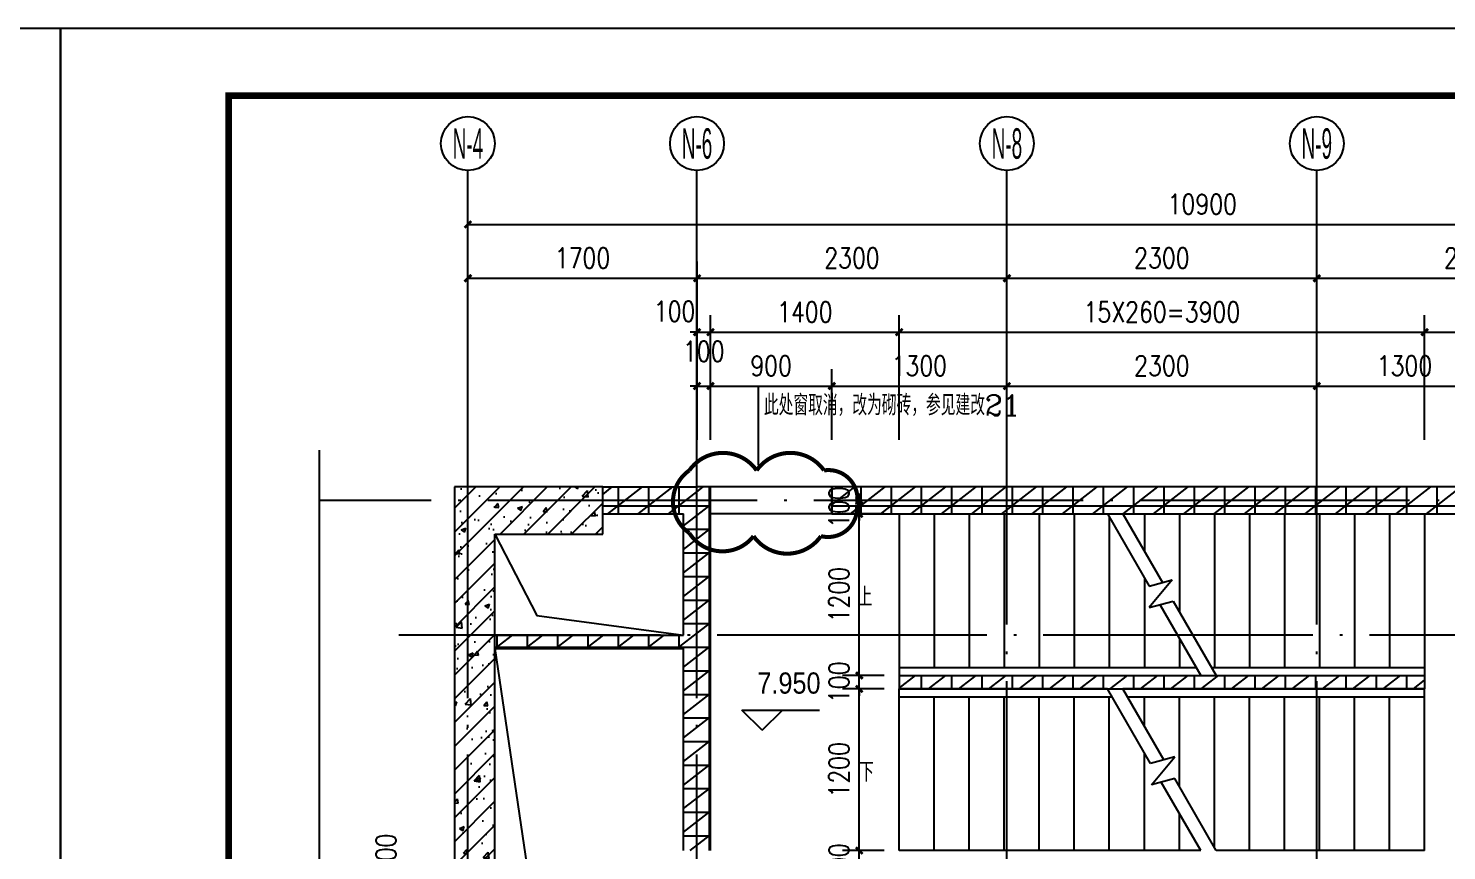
# Model space of a CAD drawing. Extents: x 718358 to 1668613, y -348838 to -159582.
# Drawn here: x 802221 to 812746, y -177385 to -171281 of the extents above; entities that cross this region are included whole.
import ezdxf
from ezdxf.enums import TextEntityAlignment as Align

# ---------------------------------------------------------------- set-up
doc = ezdxf.new("R2010")
doc.units = 0
doc.header["$LTSCALE"] = 1000
doc.linetypes.add('DOTE', pattern=[2.42, 2, -0.2, 0.02, -0.2])
for name, color, linetype in [('变更', 6, 'Continuous'), ('建-图框', 4, 'Continuous'), ('建-墙体', 2, 'Continuous'), ('建-尺寸', 73, 'Continuous'), ('建-影线', 8, 'Continuous'), ('建-柱子', 6, 'Continuous'), ('建-标高', 3, 'Continuous'), ('建-楼梯', 4, 'Continuous'), ('建-符号', 3, 'Continuous'), ('建-符号说明', 7, 'Continuous'), ('建-轴标', 3, 'Continuous'), ('建-轴网', 14, 'DOTE'), ('建-门窗', 4, 'Continuous')]:
    doc.layers.add(name, color=color, linetype=linetype)
doc.styles.add('_TCH_AXIS', font='gt宽度调整.shx', dxfattribs={"bigfont": 'gt国标汉字.shx'})
doc.styles.add('_TCH_DIM', font='gt单线西文.shx', dxfattribs={"width": 0.8, "bigfont": 'gt单线中文.shx'})
doc.styles.add('_TCH_LABEL', font='COMPLEX', dxfattribs={"bigfont": 'GBCBIG'})
doc.styles.add('DIM_FONT', font='SIMPLEX.shx', dxfattribs={"width": 0.8, "bigfont": 'GBCBIG.shx'})
doc.dimstyles.new('DIMN50', dxfattribs={"dimscale": 0.5, "dimtxt": 300, "dimasz": 100, "dimexe": 250, "dimexo": 300, "dimgap": 150, "dimtad": 1, "dimdec": 0, "dimzin": 0, "dimdsep": 46, "dimtxsty": 'DIM_FONT', "dimblk": 'ARCHTICK', "dimcen": 0.09, "dimdle": 1, "dimclrt": 7, "dimazin": 2, "dimtfac": 1, "dimtdec": 0, "dimtix": 1, "dimtmove": 2, "dimatfit": 3, "dimldrblk": 'ARCHTICK', "dimfxl": 1, "dimtolj": 1, "dimtzin": 0, "dimarcsym": 0})
pattern_1 = [(0, (0, 0), (0, 175), []), (37.875, (200, 0), (-84.807639, 109.038328), []), (90, (200, 0), (-225, 1e-14), [])]

# ---------------------------------------------------------------- blocks, each defined once
blk = doc.blocks.new('_ArchTick')
at = {"color": 0, "linetype": 'ByBlock', "const_width": 0.4}
blk.add_lwpolyline([(-0.5, -0.5), (0.5, 0.5)], dxfattribs=at)
blk = doc.blocks.new('*D2297')
at = {"layer": 'Defpoints', "color": 0, "transparency": 16777216}
for p in [(808387, -174785), (808723, -174785), (808723, -174885)]:
    blk.add_point(p, dxfattribs=at)
at = {"layer": '建-尺寸', "color": 0, "lineweight": -2, "transparency": 16777216}
for p, q in [((808573, -174785), (808262, -174785)), ((808387, -174785), (808387, -174735)), ((808387, -174885), (808387, -174785)), ((808573, -174885), (808262, -174885)), ((808387, -174885), (808387, -174935))]:
    blk.add_line(p, q, dxfattribs=at)
at = {"layer": '建-尺寸', "color": 0, "lineweight": -2, "transparency": 16777216, "xscale": 50, "yscale": 50, "zscale": 50}
for p, rotation in [((808387, -174785), 270), ((808387, -174885), 90)]:
    blk.add_blockref('_ArchTick', p, dxfattribs=dict(at, rotation=rotation))
at = {"layer": '建-尺寸', "color": 7, "transparency": 16777216, "insert": (808237, -174835), "char_height": 150, "attachment_point": 5, "rotation": 90, "style": 'DIM_FONT'}
blk.add_mtext('\\A1;100', dxfattribs=at)
blk = doc.blocks.new('*D2298')
at = {"layer": 'Defpoints', "color": 0, "transparency": 16777216}
for p in [(808387, -174885), (808723, -174885), (808723, -176085)]:
    blk.add_point(p, dxfattribs=at)
at = {"layer": '建-尺寸', "color": 0, "lineweight": -2, "transparency": 16777216}
for p, q in [((808573, -174885), (808262, -174885)), ((808387, -176086), (808387, -174885)), ((808573, -176085), (808262, -176085))]:
    blk.add_line(p, q, dxfattribs=at)
at = {"layer": '建-尺寸', "color": 0, "lineweight": -2, "transparency": 16777216, "xscale": 50, "yscale": 50, "zscale": 50}
for p, rotation in [((808387, -174885), 90), ((808387, -176085), 270)]:
    blk.add_blockref('_ArchTick', p, dxfattribs=dict(at, rotation=rotation))
at = {"layer": '建-尺寸', "color": 7, "transparency": 16777216, "insert": (808237, -175485), "char_height": 150, "attachment_point": 5, "rotation": 90, "style": 'DIM_FONT'}
blk.add_mtext('\\A1;1200', dxfattribs=at)
blk = doc.blocks.new('*D2299')
at = {"layer": 'Defpoints', "color": 0, "transparency": 16777216}
for p in [(808387, -176085), (808723, -176085), (808723, -176185)]:
    blk.add_point(p, dxfattribs=at)
at = {"layer": '建-尺寸', "color": 0, "lineweight": -2, "transparency": 16777216}
for p, q in [((808573, -176085), (808262, -176085)), ((808387, -176085), (808387, -176035)), ((808387, -176185), (808387, -176085)), ((808573, -176185), (808262, -176185)), ((808387, -176185), (808387, -176235))]:
    blk.add_line(p, q, dxfattribs=at)
at = {"layer": '建-尺寸', "color": 0, "lineweight": -2, "transparency": 16777216, "xscale": 50, "yscale": 50, "zscale": 50}
for p, rotation in [((808387, -176085), 270), ((808387, -176185), 90)]:
    blk.add_blockref('_ArchTick', p, dxfattribs=dict(at, rotation=rotation))
at = {"layer": '建-尺寸', "color": 7, "transparency": 16777216, "insert": (808237, -176135), "char_height": 150, "attachment_point": 5, "rotation": 90, "style": 'DIM_FONT'}
blk.add_mtext('\\A1;100', dxfattribs=at)
blk = doc.blocks.new('*D2300')
at = {"layer": 'Defpoints', "color": 0, "transparency": 16777216}
for p in [(808387, -176185), (808723, -176185), (808723, -177385)]:
    blk.add_point(p, dxfattribs=at)
at = {"layer": '建-尺寸', "color": 0, "lineweight": -2, "transparency": 16777216}
for p, q in [((808573, -176185), (808262, -176185)), ((808387, -177386), (808387, -176185)), ((808573, -177385), (808262, -177385))]:
    blk.add_line(p, q, dxfattribs=at)
at = {"layer": '建-尺寸', "color": 0, "lineweight": -2, "transparency": 16777216, "xscale": 50, "yscale": 50, "zscale": 50}
for p, rotation in [((808387, -176185), 90), ((808387, -177385), 270)]:
    blk.add_blockref('_ArchTick', p, dxfattribs=dict(at, rotation=rotation))
at = {"layer": '建-尺寸', "color": 7, "transparency": 16777216, "insert": (808237, -176785), "char_height": 150, "attachment_point": 5, "rotation": 90, "style": 'DIM_FONT'}
blk.add_mtext('\\A1;1200', dxfattribs=at)
blk = doc.blocks.new('*D2301')
at = {"layer": 'Defpoints', "color": 0, "transparency": 16777216}
for p in [(808387, -177385), (808723, -177385), (808723, -177585)]:
    blk.add_point(p, dxfattribs=at)
at = {"layer": '建-尺寸', "color": 0, "lineweight": -2, "transparency": 16777216}
for p, q in [((808387, -177385), (808387, -177335)), ((808573, -177385), (808262, -177385)), ((808387, -177585), (808387, -177385)), ((808573, -177585), (808262, -177585)), ((808387, -177585), (808387, -177635))]:
    blk.add_line(p, q, dxfattribs=at)
at = {"layer": '建-尺寸', "color": 0, "lineweight": -2, "transparency": 16777216, "xscale": 50, "yscale": 50, "zscale": 50}
for p, rotation in [((808387, -177385), 270), ((808387, -177585), 90)]:
    blk.add_blockref('_ArchTick', p, dxfattribs=dict(at, rotation=rotation))
at = {"layer": '建-尺寸', "color": 7, "transparency": 16777216, "insert": (808237, -177485), "char_height": 150, "attachment_point": 5, "rotation": 90, "style": 'DIM_FONT'}
blk.add_mtext('\\A1;200', dxfattribs=at)
blk = doc.blocks.new('*D2304')
at = {"layer": 'Defpoints', "color": 0, "transparency": 16777216}
for p in [(805030, -177585), (805683, -177585), (805683, -177685)]:
    blk.add_point(p, dxfattribs=at)
at = {"layer": '建-尺寸', "color": 0, "lineweight": -2, "transparency": 16777216}
for p, q in [((805030, -177585), (805030, -177535)), ((805533, -177585), (804905, -177585)), ((805030, -177685), (805030, -177585)), ((805533, -177685), (804905, -177685)), ((805030, -177685), (805030, -177735))]:
    blk.add_line(p, q, dxfattribs=at)
at = {"layer": '建-尺寸', "color": 0, "lineweight": -2, "transparency": 16777216, "xscale": 50, "yscale": 50, "zscale": 50}
for p, rotation in [((805030, -177585), 270), ((805030, -177685), 90)]:
    blk.add_blockref('_ArchTick', p, dxfattribs=dict(at, rotation=rotation))
at = {"layer": '建-尺寸', "color": 7, "transparency": 16777216, "insert": (804875, -177413), "char_height": 150, "attachment_point": 5, "rotation": 90, "style": 'DIM_FONT'}
blk.add_mtext('\\A1;100', dxfattribs=at)
blk = doc.blocks.new('*D2335')
at = {"layer": 'Defpoints', "color": 0, "transparency": 16777216}
for p in [(816383, -172736), (805483, -174486), (816383, -174486)]:
    blk.add_point(p, dxfattribs=at)
at = {"layer": '建-尺寸', "color": 0, "lineweight": -2, "transparency": 16777216}
for p, q in [((805483, -174336), (805483, -172611)), ((816383, -174336), (816383, -172611)), ((805482, -172736), (816383, -172736))]:
    blk.add_line(p, q, dxfattribs=at)
at = {"layer": '建-尺寸', "color": 0, "lineweight": -2, "transparency": 16777216, "xscale": 50, "yscale": 50, "zscale": 50, "rotation": 180}
blk.add_blockref('_ArchTick', (805483, -172736), dxfattribs=at)
at = {"layer": '建-尺寸', "color": 0, "lineweight": -2, "transparency": 16777216, "xscale": 50, "yscale": 50, "zscale": 50}
blk.add_blockref('_ArchTick', (816383, -172736), dxfattribs=at)
at = {"layer": '建-尺寸', "color": 7, "transparency": 16777216, "insert": (810933, -172586), "char_height": 150, "attachment_point": 5, "style": 'DIM_FONT'}
blk.add_mtext('\\A1;10900', dxfattribs=at)
blk = doc.blocks.new('*D2337')
at = {"layer": 'Defpoints', "color": 0, "transparency": 16777216}
for p in [(814083, -173136), (811783, -174486), (814083, -174486)]:
    blk.add_point(p, dxfattribs=at)
at = {"layer": '建-尺寸', "color": 0, "lineweight": -2, "transparency": 16777216}
for p, q in [((811783, -174336), (811783, -173011)), ((814083, -174336), (814083, -173011)), ((811783, -173136), (814083, -173136))]:
    blk.add_line(p, q, dxfattribs=at)
at = {"layer": '建-尺寸', "color": 0, "lineweight": -2, "transparency": 16777216, "xscale": 50, "yscale": 50, "zscale": 50, "rotation": 180}
blk.add_blockref('_ArchTick', (811783, -173136), dxfattribs=at)
at = {"layer": '建-尺寸', "color": 0, "lineweight": -2, "transparency": 16777216, "xscale": 50, "yscale": 50, "zscale": 50}
blk.add_blockref('_ArchTick', (814083, -173136), dxfattribs=at)
at = {"layer": '建-尺寸', "color": 7, "transparency": 16777216, "insert": (812933, -172986), "char_height": 150, "attachment_point": 5, "style": 'DIM_FONT'}
blk.add_mtext('\\A1;2300', dxfattribs=at)
blk = doc.blocks.new('*D2338')
at = {"layer": 'Defpoints', "color": 0, "transparency": 16777216}
for p in [(811783, -173136), (809483, -174486), (811783, -174486)]:
    blk.add_point(p, dxfattribs=at)
at = {"layer": '建-尺寸', "color": 0, "lineweight": -2, "transparency": 16777216}
for p, q in [((809483, -174336), (809483, -173011)), ((811783, -174336), (811783, -173011)), ((809482, -173136), (811784, -173136))]:
    blk.add_line(p, q, dxfattribs=at)
at = {"layer": '建-尺寸', "color": 0, "lineweight": -2, "transparency": 16777216, "xscale": 50, "yscale": 50, "zscale": 50, "rotation": 180}
blk.add_blockref('_ArchTick', (809483, -173136), dxfattribs=at)
at = {"layer": '建-尺寸', "color": 0, "lineweight": -2, "transparency": 16777216, "xscale": 50, "yscale": 50, "zscale": 50}
blk.add_blockref('_ArchTick', (811783, -173136), dxfattribs=at)
at = {"layer": '建-尺寸', "color": 7, "transparency": 16777216, "insert": (810633, -172986), "char_height": 150, "attachment_point": 5, "style": 'DIM_FONT'}
blk.add_mtext('\\A1;2300', dxfattribs=at)
blk = doc.blocks.new('*D2339')
at = {"layer": 'Defpoints', "color": 0, "transparency": 16777216}
for p in [(809483, -173136), (807183, -174486), (809483, -174486)]:
    blk.add_point(p, dxfattribs=at)
at = {"layer": '建-尺寸', "color": 0, "lineweight": -2, "transparency": 16777216}
for p, q in [((807183, -174336), (807183, -173011)), ((809483, -174336), (809483, -173011)), ((807182, -173136), (809483, -173136))]:
    blk.add_line(p, q, dxfattribs=at)
at = {"layer": '建-尺寸', "color": 0, "lineweight": -2, "transparency": 16777216, "xscale": 50, "yscale": 50, "zscale": 50, "rotation": 180}
blk.add_blockref('_ArchTick', (807183, -173136), dxfattribs=at)
at = {"layer": '建-尺寸', "color": 0, "lineweight": -2, "transparency": 16777216, "xscale": 50, "yscale": 50, "zscale": 50}
blk.add_blockref('_ArchTick', (809483, -173136), dxfattribs=at)
at = {"layer": '建-尺寸', "color": 7, "transparency": 16777216, "insert": (808333, -172986), "char_height": 150, "attachment_point": 5, "style": 'DIM_FONT'}
blk.add_mtext('\\A1;2300', dxfattribs=at)
blk = doc.blocks.new('*D2340')
at = {"layer": 'Defpoints', "color": 0, "transparency": 16777216}
for p in [(807183, -173136), (805483, -174486), (807183, -174486)]:
    blk.add_point(p, dxfattribs=at)
at = {"layer": '建-尺寸', "color": 0, "lineweight": -2, "transparency": 16777216}
for p, q in [((805483, -174336), (805483, -173011)), ((807183, -174336), (807183, -173011)), ((805482, -173136), (807183, -173136))]:
    blk.add_line(p, q, dxfattribs=at)
at = {"layer": '建-尺寸', "color": 0, "lineweight": -2, "transparency": 16777216, "xscale": 50, "yscale": 50, "zscale": 50, "rotation": 180}
blk.add_blockref('_ArchTick', (805483, -173136), dxfattribs=at)
at = {"layer": '建-尺寸', "color": 0, "lineweight": -2, "transparency": 16777216, "xscale": 50, "yscale": 50, "zscale": 50}
blk.add_blockref('_ArchTick', (807183, -173136), dxfattribs=at)
at = {"layer": '建-尺寸', "color": 7, "transparency": 16777216, "insert": (806333, -172986), "char_height": 150, "attachment_point": 5, "style": 'DIM_FONT'}
blk.add_mtext('\\A1;1700', dxfattribs=at)
blk = doc.blocks.new('*D2344')
at = {"layer": 'Defpoints', "color": 0, "transparency": 16777216}
for p in [(813983, -173536), (812583, -174486), (813983, -174486)]:
    blk.add_point(p, dxfattribs=at)
at = {"layer": '建-尺寸', "color": 0, "lineweight": -2, "transparency": 16777216}
for p, q in [((812583, -174336), (812583, -173411)), ((813983, -174336), (813983, -173411)), ((812582, -173536), (813983, -173536))]:
    blk.add_line(p, q, dxfattribs=at)
at = {"layer": '建-尺寸', "color": 0, "lineweight": -2, "transparency": 16777216, "xscale": 50, "yscale": 50, "zscale": 50, "rotation": 180}
blk.add_blockref('_ArchTick', (812583, -173536), dxfattribs=at)
at = {"layer": '建-尺寸', "color": 0, "lineweight": -2, "transparency": 16777216, "xscale": 50, "yscale": 50, "zscale": 50}
blk.add_blockref('_ArchTick', (813983, -173536), dxfattribs=at)
at = {"layer": '建-尺寸', "color": 7, "transparency": 16777216, "insert": (813283, -173386), "char_height": 150, "attachment_point": 5, "style": 'DIM_FONT'}
blk.add_mtext('\\A1;1400', dxfattribs=at)
blk = doc.blocks.new('*D2345')
at = {"layer": 'Defpoints', "color": 0, "transparency": 16777216}
for p in [(812583, -173536), (808683, -174486), (812583, -174486)]:
    blk.add_point(p, dxfattribs=at)
at = {"layer": '建-尺寸', "color": 0, "lineweight": -2, "transparency": 16777216}
for p, q in [((808683, -174336), (808683, -173411)), ((812583, -174336), (812583, -173411)), ((808682, -173536), (812583, -173536))]:
    blk.add_line(p, q, dxfattribs=at)
at = {"layer": '建-尺寸', "color": 0, "lineweight": -2, "transparency": 16777216, "xscale": 50, "yscale": 50, "zscale": 50, "rotation": 180}
blk.add_blockref('_ArchTick', (808683, -173536), dxfattribs=at)
at = {"layer": '建-尺寸', "color": 0, "lineweight": -2, "transparency": 16777216, "xscale": 50, "yscale": 50, "zscale": 50}
blk.add_blockref('_ArchTick', (812583, -173536), dxfattribs=at)
at = {"layer": '建-尺寸', "color": 7, "transparency": 16777216, "insert": (810633, -173386), "char_height": 150, "attachment_point": 5, "style": 'DIM_FONT'}
blk.add_mtext('\\A1;15X260=3900', dxfattribs=at)
blk = doc.blocks.new('*D2346')
at = {"layer": 'Defpoints', "color": 0, "transparency": 16777216}
for p in [(808683, -173536), (807283, -174486), (808683, -174486)]:
    blk.add_point(p, dxfattribs=at)
at = {"layer": '建-尺寸', "color": 0, "lineweight": -2, "transparency": 16777216}
for p, q in [((807283, -174336), (807283, -173411)), ((808683, -174336), (808683, -173411)), ((807282, -173536), (808683, -173536))]:
    blk.add_line(p, q, dxfattribs=at)
at = {"layer": '建-尺寸', "color": 0, "lineweight": -2, "transparency": 16777216, "xscale": 50, "yscale": 50, "zscale": 50, "rotation": 180}
blk.add_blockref('_ArchTick', (807283, -173536), dxfattribs=at)
at = {"layer": '建-尺寸', "color": 0, "lineweight": -2, "transparency": 16777216, "xscale": 50, "yscale": 50, "zscale": 50}
blk.add_blockref('_ArchTick', (808683, -173536), dxfattribs=at)
at = {"layer": '建-尺寸', "color": 7, "transparency": 16777216, "insert": (807983, -173386), "char_height": 150, "attachment_point": 5, "style": 'DIM_FONT'}
blk.add_mtext('\\A1;1400', dxfattribs=at)
blk = doc.blocks.new('*D2347')
at = {"layer": 'Defpoints', "color": 0, "transparency": 16777216}
for p in [(807283, -173536), (807183, -174486), (807283, -174486)]:
    blk.add_point(p, dxfattribs=at)
at = {"layer": '建-尺寸', "color": 0, "lineweight": -2, "transparency": 16777216}
for p, q in [((807183, -174336), (807183, -173411)), ((807283, -174336), (807283, -173411)), ((807183, -173536), (807133, -173536)), ((807183, -173536), (807283, -173536)), ((807283, -173536), (807333, -173536))]:
    blk.add_line(p, q, dxfattribs=at)
at = {"layer": '建-尺寸', "color": 0, "lineweight": -2, "transparency": 16777216, "xscale": 50, "yscale": 50, "zscale": 50}
blk.add_blockref('_ArchTick', (807183, -173536), dxfattribs=at)
at = {"layer": '建-尺寸', "color": 0, "lineweight": -2, "transparency": 16777216, "xscale": 50, "yscale": 50, "zscale": 50, "rotation": 180}
blk.add_blockref('_ArchTick', (807283, -173536), dxfattribs=at)
at = {"layer": '建-尺寸', "color": 7, "transparency": 16777216, "insert": (807016, -173381), "char_height": 150, "attachment_point": 5, "style": 'DIM_FONT'}
blk.add_mtext('\\A1;100', dxfattribs=at)
blk = doc.blocks.new('*D2350')
at = {"layer": 'Defpoints', "color": 0, "transparency": 16777216}
for p in [(813083, -173936), (811783, -174486), (813083, -174486)]:
    blk.add_point(p, dxfattribs=at)
at = {"layer": '建-尺寸', "color": 0, "lineweight": -2, "transparency": 16777216}
for p, q in [((811783, -174336), (811783, -173811)), ((813083, -174336), (813083, -173811)), ((811782, -173936), (813083, -173936))]:
    blk.add_line(p, q, dxfattribs=at)
at = {"layer": '建-尺寸', "color": 0, "lineweight": -2, "transparency": 16777216, "xscale": 50, "yscale": 50, "zscale": 50, "rotation": 180}
blk.add_blockref('_ArchTick', (811783, -173936), dxfattribs=at)
at = {"layer": '建-尺寸', "color": 0, "lineweight": -2, "transparency": 16777216, "xscale": 50, "yscale": 50, "zscale": 50}
blk.add_blockref('_ArchTick', (813083, -173936), dxfattribs=at)
at = {"layer": '建-尺寸', "color": 7, "transparency": 16777216, "insert": (812433, -173786), "char_height": 150, "attachment_point": 5, "style": 'DIM_FONT'}
blk.add_mtext('\\A1;1300', dxfattribs=at)
blk = doc.blocks.new('*D2351')
at = {"layer": 'Defpoints', "color": 0, "transparency": 16777216}
for p in [(811783, -173936), (809483, -174486), (811783, -174486)]:
    blk.add_point(p, dxfattribs=at)
at = {"layer": '建-尺寸', "color": 0, "lineweight": -2, "transparency": 16777216}
for p, q in [((809483, -174336), (809483, -173811)), ((811783, -174336), (811783, -173811)), ((809482, -173936), (811783, -173936))]:
    blk.add_line(p, q, dxfattribs=at)
at = {"layer": '建-尺寸', "color": 0, "lineweight": -2, "transparency": 16777216, "xscale": 50, "yscale": 50, "zscale": 50, "rotation": 180}
blk.add_blockref('_ArchTick', (809483, -173936), dxfattribs=at)
at = {"layer": '建-尺寸', "color": 0, "lineweight": -2, "transparency": 16777216, "xscale": 50, "yscale": 50, "zscale": 50}
blk.add_blockref('_ArchTick', (811783, -173936), dxfattribs=at)
at = {"layer": '建-尺寸', "color": 7, "transparency": 16777216, "insert": (810633, -173786), "char_height": 150, "attachment_point": 5, "style": 'DIM_FONT'}
blk.add_mtext('\\A1;2300', dxfattribs=at)
blk = doc.blocks.new('*D2352')
at = {"layer": 'Defpoints', "color": 0, "transparency": 16777216}
for p in [(809483, -173936), (808183, -174486), (809483, -174486)]:
    blk.add_point(p, dxfattribs=at)
at = {"layer": '建-尺寸', "color": 0, "lineweight": -2, "transparency": 16777216}
for p, q in [((808183, -174336), (808183, -173811)), ((809483, -174336), (809483, -173811)), ((808182, -173936), (809483, -173936))]:
    blk.add_line(p, q, dxfattribs=at)
at = {"layer": '建-尺寸', "color": 0, "lineweight": -2, "transparency": 16777216, "xscale": 50, "yscale": 50, "zscale": 50, "rotation": 180}
blk.add_blockref('_ArchTick', (808183, -173936), dxfattribs=at)
at = {"layer": '建-尺寸', "color": 0, "lineweight": -2, "transparency": 16777216, "xscale": 50, "yscale": 50, "zscale": 50}
blk.add_blockref('_ArchTick', (809483, -173936), dxfattribs=at)
at = {"layer": '建-尺寸', "color": 7, "transparency": 16777216, "insert": (808833, -173786), "char_height": 150, "attachment_point": 5, "style": 'DIM_FONT'}
blk.add_mtext('\\A1;1300', dxfattribs=at)
blk = doc.blocks.new('*D2353')
at = {"layer": 'Defpoints', "color": 0, "transparency": 16777216}
for p in [(808183, -173936), (807283, -174486), (808183, -174486)]:
    blk.add_point(p, dxfattribs=at)
at = {"layer": '建-尺寸', "color": 0, "lineweight": -2, "transparency": 16777216}
for p, q in [((807283, -174336), (807283, -173811)), ((808183, -174336), (808183, -173811)), ((807282, -173936), (808183, -173936))]:
    blk.add_line(p, q, dxfattribs=at)
at = {"layer": '建-尺寸', "color": 0, "lineweight": -2, "transparency": 16777216, "xscale": 50, "yscale": 50, "zscale": 50, "rotation": 180}
blk.add_blockref('_ArchTick', (807283, -173936), dxfattribs=at)
at = {"layer": '建-尺寸', "color": 0, "lineweight": -2, "transparency": 16777216, "xscale": 50, "yscale": 50, "zscale": 50}
blk.add_blockref('_ArchTick', (808183, -173936), dxfattribs=at)
at = {"layer": '建-尺寸', "color": 7, "transparency": 16777216, "insert": (807733, -173786), "char_height": 150, "attachment_point": 5, "style": 'DIM_FONT'}
blk.add_mtext('\\A1;900', dxfattribs=at)
blk = doc.blocks.new('*D2354')
at = {"layer": 'Defpoints', "color": 0, "transparency": 16777216}
for p in [(807283, -173936), (807183, -174486), (807283, -174486)]:
    blk.add_point(p, dxfattribs=at)
at = {"layer": '建-尺寸', "color": 0, "lineweight": -2, "transparency": 16777216}
for p, q in [((807183, -174336), (807183, -173811)), ((807283, -174336), (807283, -173811)), ((807183, -173936), (807133, -173936)), ((807183, -173936), (807283, -173936)), ((807283, -173936), (807333, -173936))]:
    blk.add_line(p, q, dxfattribs=at)
at = {"layer": '建-尺寸', "color": 0, "lineweight": -2, "transparency": 16777216, "xscale": 50, "yscale": 50, "zscale": 50}
blk.add_blockref('_ArchTick', (807183, -173936), dxfattribs=at)
at = {"layer": '建-尺寸', "color": 0, "lineweight": -2, "transparency": 16777216, "xscale": 50, "yscale": 50, "zscale": 50, "rotation": 180}
blk.add_blockref('_ArchTick', (807283, -173936), dxfattribs=at)
at = {"layer": '建-尺寸', "color": 7, "transparency": 16777216, "insert": (807233, -173678), "char_height": 150, "attachment_point": 5, "style": 'DIM_FONT'}
blk.add_mtext('\\A1;100', dxfattribs=at)

msp = doc.modelspace()

# ---------------------------------------------------------------- hatches: boundary and pattern name
at = {"layer": '建-影线'}
h = msp.add_hatch(dxfattribs=at)
h.set_pattern_fill('钢筋混凝土', color=256, scale=50, style=0)
h.set_pattern_definition([(45, (0, 0), (-88.388348, 88.388348), []), (50, (0, 0), (358.63009, -31.37607), [37.5, -412.5]), (355, (0, 0), (-69.37567, 376.09607), [30, -330]), (100.4514, (29.9, -2.6), (289.25469, 344.71977), [31.8701, -350.57106]), (46.1842, (0, 100), (533.62052, -82.7595), [56.25, -618.75]), (96.6356, (44.47, 93.1), (467.33135, 487.05894), [47.80514, -525.8565]), (351.1842, (0, 100), (467.33097, 487.0593), [45, -495]), (21, (50, 75), (298.45353, -201.30945), [37.5, -412.5]), (326, (50, 75), (121.65767, 362.57502), [30, -330]), (71.4514, (74.87, 58.22), (420.11131, 161.26525), [31.8701, -350.57106]), (37.5, (0, 0), (6.079928, 166.446927), [0, -326, 0, -335, 0, -331.25]), (7.5, (0, 0), (131.53477, 197.205856), [0, -191, 0, -318.5, 0, -126.25]), (327.5, (-111.5, 0), (266.911218, -11.277436), [0, -125, 0, -390, 0, -517.5]), (317.5, (-161.5, 0), (291.593085, 50.05249), [0, -162.5, 0, -259, 0, -367.5])])
h.paths.add_polyline_path([(806482.8, -174685.2), (805382.8, -174685.2), (805382.8, -177685.2), (805682.8, -177685.2), (805682.8, -175035.2), (806482.8, -175035.2)])
h = msp.add_hatch(dxfattribs=at)
h.set_pattern_fill('空心砖', color=256, scale=50, style=0)
h.set_pattern_definition(pattern_1)
h.paths.add_polyline_path([(806482.8, -174685.2), (806482.8, -174885.2), (807082.8, -174885.2), (807182.8, -174818.5), (807182.8, -174685.2)])
h = msp.add_hatch(dxfattribs=at)
h.set_pattern_fill('空心砖', color=256, scale=50, style=0)
h.set_pattern_definition(pattern_1)
h.paths.add_polyline_path([(807282.8, -174885.2), (807282.8, -174685.2), (807182.8, -174685.2), (807182.8, -174818.5)])
h = msp.add_hatch(dxfattribs=at)
h.set_pattern_fill('空心砖', color=256, scale=50, style=0)
h.set_pattern_definition(pattern_1)
h.paths.add_polyline_path([(808182.8, -174885.2), (813082.8, -174885.2), (813082.8, -174685.2), (808182.8, -174685.2)])
h = msp.add_hatch(dxfattribs=at)
h.set_pattern_fill('空心砖', color=256, scale=50, style=0)
h.set_pattern_definition(pattern_1)
h.paths.add_polyline_path([(807149.5, -175818.5), (807282.8, -175785.2), (807282.8, -174885.2), (807182.8, -174818.5), (807082.8, -174885.2), (807082.8, -175785.2)])
h = msp.add_hatch(dxfattribs=at)
h.set_pattern_fill('空心砖', color=256, scale=50, style=0)
h.set_pattern_definition(pattern_1)
h.paths.add_polyline_path([(805682.8, -175785.2), (805682.8, -175885.2), (807082.8, -175885.2), (807149.5, -175818.5), (807082.8, -175785.2)])
h = msp.add_hatch(dxfattribs=at)
h.set_pattern_fill('空心砖', color=256, scale=50, style=0)
h.set_pattern_definition(pattern_1)
h.paths.add_polyline_path([(807082.8, -177385.4), (807282.8, -177385.4), (807282.8, -175785.2), (807149.5, -175818.5), (807082.8, -175885.2)])
h = msp.add_hatch(dxfattribs=at)
h.set_pattern_fill('空心砖', color=256, scale=50, style=0)
h.set_pattern_definition(pattern_1)
h.paths.add_polyline_path([(808682.8, -176185.2), (812582.8, -176185.2), (812582.8, -176085.2), (808682.8, -176085.2)])

# ---------------------------------------------------------------- linework, layer by layer
at = {"layer": '变更'}
msp.add_lwpolyline([(807639.5, -174524.5), (807639.5, -173945.5)], dxfattribs=at)
at = {"layer": '变更', "const_width": 30}
msp.add_lwpolyline([(807125.5, -174562.5, -0.5205671), (807625.5, -174562.5, -0.5205671), (808125.5, -174562.5, -0.5205671), (808370, -174818, -0.5205671), (808102.5, -175050.5, -0.5205671), (807602.5, -175050.5, -0.5205671), (807125.5, -175027.5, -0.5205671)], format="xyb", close=True, dxfattribs=at)
at = {"layer": '建-图框'}
for points in [[(760408.1, -200980.7), (802458.1, -200980.7), (802458.1, -171280.7), (760408.1, -171280.7)], [(802458.1, -200980.7), (844508.1, -200980.7), (844508.1, -171280.7), (802458.1, -171280.7)]]:
    msp.add_lwpolyline(points, close=True, dxfattribs=at)
at = {"layer": '建-图框', "const_width": 50}
msp.add_lwpolyline([(803708.1, -200480.7), (844008.1, -200480.7), (844008.1, -171780.7), (803708.1, -171780.7)], close=True, dxfattribs=at)
at = {"layer": '建-墙体'}
for p, q in [((806482.8, -174685.2), (807182.8, -174685.2)), ((807282.8, -174685.2), (807182.8, -174685.2)), ((808182.8, -174685.2), (807282.8, -174685.2)), ((807282.8, -174885.2), (807282.8, -174685.2)), ((813082.8, -174685.2), (808182.8, -174685.2)), ((808182.8, -174685.2), (808182.8, -174885.2)), ((806482.8, -174885.2), (807082.8, -174885.2)), ((807082.8, -175785.2), (807082.8, -174885.2)), ((808182.8, -174885.2), (807282.8, -174885.2)), ((807282.8, -175785.2), (807282.8, -174885.2)), ((808182.8, -174885.2), (813082.8, -174885.2)), ((805682.8, -175785.2), (807082.8, -175785.2)), ((807282.8, -177385.4), (807282.8, -175785.2)), ((805682.8, -175885.2), (807082.8, -175885.2)), ((807082.8, -177385.4), (807082.8, -175885.2)), ((808682.8, -176085.2), (812582.8, -176085.2)), ((808682.8, -176085.2), (808682.8, -176185.2)), ((812582.8, -176085.2), (812582.8, -176185.2)), ((808682.8, -176185.2), (812582.8, -176185.2))]:
    msp.add_line(p, q, dxfattribs=at)
at = {"layer": '建-影线'}
for points in [[(805682.8, -175035.2), (805993.1, -175639.7), (807082.8, -175785.2)], [(805682.8, -175885.2), (806362.7, -180499.6), (816382.8, -181092.4)]]:
    msp.add_lwpolyline(points, dxfattribs=at)
at = {"layer": '建-柱子'}
for p, q in [((806482.8, -174685.2), (805382.8, -174685.2)), ((805382.8, -174685.2), (805382.8, -177685.2)), ((806482.8, -175035.2), (806482.8, -174685.2)), ((805682.8, -177685.2), (805682.8, -175035.2)), ((805682.8, -175035.2), (806482.8, -175035.2))]:
    msp.add_line(p, q, dxfattribs=at)
at = {"layer": '建-标高'}
for p, q in [((807666.7, -176491.5), (807516.7, -176341.5)), ((807516.7, -176341.5), (808093.1, -176341.5)), ((807666.7, -176491.5), (807816.7, -176341.5))]:
    msp.add_line(p, q, dxfattribs=at)
at = {"layer": '建-楼梯'}
for p, q in [((808682.8, -174885.2), (810228.7, -174885.2)), ((808682.8, -174885.2), (808682.8, -176025.2)), ((808942.8, -174885.2), (808942.8, -176025.2)), ((809202.8, -174885.2), (809202.8, -176025.2)), ((809462.8, -174885.2), (809462.8, -176025.2)), ((809722.8, -174885.2), (809722.8, -176025.2)), ((809982.8, -174885.2), (809982.8, -176025.2)), ((810228.7, -174885.2), (810537.9, -175420.8)), ((810242.8, -174909.7), (810242.8, -176025.2)), ((810344.2, -174885.2), (812582.8, -174885.2)), ((810344.2, -174885.2), (810637.9, -175394)), ((810502.8, -174885.2), (810502.8, -175160)), ((810762.8, -174885.2), (810762.8, -175610.4)), ((811022.8, -174885.2), (811022.8, -176025.2)), ((811282.8, -174885.2), (811282.8, -176025.2)), ((811542.8, -174885.2), (811542.8, -176025.2)), ((811802.8, -174885.2), (811802.8, -176025.2)), ((812062.8, -174885.2), (812062.8, -176025.2)), ((812322.8, -174885.2), (812322.8, -176025.2)), ((812582.8, -174885.2), (812582.8, -176025.2)), ((810502.8, -175360), (810502.8, -176025.2)), ((810710.3, -175374.6), (810537.4, -175580.7)), ((810537.9, -175420.8), (810710.3, -175374.6)), ((810537.4, -175580.7), (810717.8, -175532.3)), ((810617.8, -175559.1), (810921.5, -176085.2)), ((810717.8, -175532.3), (811037, -176085.2)), ((810762.8, -175810.4), (810762.8, -176025.2)), ((808682.8, -176025.2), (808682.8, -176085.2)), ((808682.8, -176025.2), (810886.9, -176025.2)), ((808682.8, -176025.2), (808682.8, -176085.2)), ((808682.8, -176085.2), (810921.5, -176085.2)), ((808682.8, -176085.2), (810921.5, -176085.2)), ((811002.3, -176025.2), (812582.8, -176025.2)), ((811037, -176085.2), (812582.8, -176085.2)), ((811037, -176085.2), (812582.8, -176085.2)), ((812582.8, -176025.2), (812582.8, -176085.2)), ((812582.8, -176025.2), (812582.8, -176085.2)), ((810228.7, -176185.2), (808682.8, -176185.2)), ((808682.8, -176245.2), (808682.8, -176185.2)), ((810228.7, -176185.2), (808682.8, -176185.2)), ((808682.8, -176245.2), (808682.8, -176185.2)), ((810547.9, -176738.1), (810228.7, -176185.2)), ((812582.8, -176185.2), (810344.2, -176185.2)), ((810647.9, -176711.3), (810344.2, -176185.2)), ((812582.8, -176185.2), (810344.2, -176185.2)), ((812582.8, -176245.2), (812582.8, -176185.2)), ((812582.8, -176245.2), (812582.8, -176185.2)), ((808682.8, -177385.2), (808682.8, -176245.2)), ((810263.3, -176245.2), (808682.8, -176245.2)), ((808942.8, -177385.2), (808942.8, -176245.2)), ((809202.8, -177385.2), (809202.8, -176245.2)), ((809462.8, -177385.2), (809462.8, -176245.2)), ((809722.8, -177385.2), (809722.8, -176245.2)), ((809982.8, -177385.2), (809982.8, -176245.2)), ((810242.8, -177385.2), (810242.8, -176245.2)), ((812582.8, -176245.2), (810378.8, -176245.2)), ((810502.8, -176460), (810502.8, -176245.2)), ((810762.8, -176910.4), (810762.8, -176245.2)), ((811022.8, -177360.7), (811022.8, -176245.2)), ((811282.8, -177385.2), (811282.8, -176245.2)), ((811542.8, -177385.2), (811542.8, -176245.2)), ((811802.8, -177385.2), (811802.8, -176245.2)), ((812062.8, -177385.2), (812062.8, -176245.2)), ((812322.8, -177385.2), (812322.8, -176245.2)), ((812582.8, -177385.2), (812582.8, -176245.2)), ((810502.8, -177385.2), (810502.8, -176660)), ((810728.3, -176689.7), (810547.9, -176738.1)), ((810555.4, -176895.8), (810728.3, -176689.7)), ((810727.8, -176849.6), (810555.4, -176895.8)), ((810921.5, -177385.2), (810627.8, -176876.4)), ((811037, -177385.2), (810727.8, -176849.6)), ((810762.8, -177385.2), (810762.8, -177110.4)), ((810921.5, -177385.2), (808682.8, -177385.2)), ((812582.8, -177385.2), (811037, -177385.2))]:
    msp.add_line(p, q, dxfattribs=at)
at = {"layer": '建-符号'}
msp.add_lwpolyline([(804379.6, -174411.5), (804379.6, -177695.7), (804484.6, -177733.9), (804274.6, -177770.9), (804379.6, -177808.2), (804379.6, -181092.4)], dxfattribs=at)
for points in [[(808552.8, -175485.2, 0, 0, 0), (810352.8, -175485.2, 40, 0, 0), (810502.8, -175485.2, 0, 0, 0)], [(812712.8, -175485.2, 0, 0, 0), (810912.8, -175485.2, 40, 0, 0), (810762.8, -175485.2, 0, 0, 0)], [(808552.8, -176785.2, 0, 0, 0), (810352.8, -176785.2, 40, 0, 0), (810502.8, -176785.2, 0, 0, 0)], [(812712.8, -176785.2, 0, 0, 0), (810912.8, -176785.2, 40, 0, 0), (810762.8, -176785.2, 0, 0, 0)]]:
    msp.add_lwpolyline(points, format="xyseb", dxfattribs=at)
at = {"layer": '建-轴标'}
for p, q in [((805482.8, -174485.7), (805482.8, -172335.7)), ((807182.8, -174485.7), (807182.8, -172335.7)), ((809482.8, -174485.7), (809482.8, -172335.7)), ((811782.8, -174485.7), (811782.8, -172335.7))]:
    msp.add_line(p, q, dxfattribs=at)
for centre in [(805482.8, -172135.7), (807182.8, -172135.7), (809482.8, -172135.7), (811782.8, -172135.7)]:
    msp.add_circle(centre, 200, dxfattribs=at)
at = {"layer": '建-轴网'}
for p, q in [((805482.8, -181092.4), (805482.8, -174485.7)), ((807182.8, -181092.4), (807182.8, -174485.7)), ((809482.8, -180547.3), (809482.8, -174485.7)), ((811782.8, -180547.3), (811782.8, -174485.7)), ((817309.9, -174785.2), (804379.6, -174785.2)), ((816593.1, -175785.2), (804970.8, -175785.2))]:
    msp.add_line(p, q, dxfattribs=at)
at = {"layer": '建-门窗'}
for p, q in [((807282.8, -174885.2), (807282.8, -174685.2)), ((808182.8, -174885.2), (808182.8, -174685.2))]:
    msp.add_line(p, q, dxfattribs=at)

# ---------------------------------------------------------------- texts
at = {"layer": '变更', "style": '_TCH_LABEL'}
msp.add_text('此处窗取消，改为砌砖，参见建改21', height=151.915, dxfattribs=at).set_placement((807679.5, -174153.9))
at = {"layer": '建-符号说明', "style": '_TCH_DIM'}
for s, height, width, p in [('上', 143.3, 0.8, (808375.8, -175572.7)), ('7.950', 157.5, 0.888889, (807631.1, -176219.8)), ('下', 143.3, 0.8, (808386.8, -176872.7))]:
    msp.add_text(s, height=height, dxfattribs=dict(at, width=width)).set_placement(p)
at = {"layer": '建-轴标', "style": '_TCH_AXIS'}
for s, width, p, p2 in [('N-4', 0.333333, (805369.7, -172248.8), (805596, -172248.8)), ('N-6', 0.344262, (807069.7, -172248.8), (807296, -172248.8)), ('N-8', 0.33871, (809369.7, -172248.8), (809596, -172248.8)), ('N-9', 0.344262, (811669.7, -172248.8), (811896, -172248.8))]:
    msp.add_text(s, height=226.27, dxfattribs=dict(at, width=width)).set_placement(p, p2, align=Align.FIT)

# ---------------------------------------------------------------- dimensions: what is measured, and where the dimension line sits
at = {"layer": '建-尺寸'}
for p1, p2, distance, picture, middle in [((805482.8, -174485.7), (816382.9, -174485.7), 1750, '*D2335', (810932.9, -172585.7)), ((805482.8, -174485.7), (807182.9, -174485.7), 1350, '*D2340', (806332.9, -172985.7)), ((807182.9, -174485.7), (809482.8, -174485.7), 1350, '*D2339', (808332.9, -172985.7)), ((809482.8, -174485.7), (811783.2, -174485.7), 1350, '*D2338', (810633, -172985.7)), ((811783.2, -174485.7), (814082.8, -174485.7), 1350, '*D2337', (812933, -172985.7)), ((807282.9, -174485.7), (808682.9, -174485.7), 950, '*D2346', (807982.9, -173385.7)), ((812582.9, -174485.7), (813982.9, -174485.7), 950, '*D2344', (813282.9, -173385.7)), ((807282.9, -174485.7), (808182.9, -174485.7), 550, '*D2353', (807732.9, -173785.7)), ((808182.9, -174485.7), (809482.9, -174485.7), 550, '*D2352', (808832.9, -173785.7)), ((809482.9, -174485.7), (811782.9, -174485.7), 550, '*D2351', (810632.9, -173785.7)), ((811782.9, -174485.7), (813082.9, -174485.7), 550, '*D2350', (812432.9, -173785.7)), ((808723, -174885.2), (808723, -174785.2), 335.5, '*D2297', (808237.5, -174835.2)), ((808723, -176085.2), (808723, -174885.2), 335.5, '*D2298', (808237.5, -175485.2)), ((808723, -176185.2), (808723, -176085.2), 335.5, '*D2299', (808237.5, -176135.2)), ((808723, -177385.2), (808723, -176185.2), 335.5, '*D2300', (808237.5, -176785.2)), ((808723, -177585.2), (808723, -177385.2), 335.5, '*D2301', (808237.5, -177485.2))]:
    dim = msp.add_aligned_dim(p1=p1, p2=p2, distance=distance, dimstyle='DIMN50', dxfattribs=at)
    dim.commit()
    dim.dimension.update_dxf_attribs({"geometry": picture, "text_midpoint": middle})
for base, p1, p2, angle, picture, middle in [((807282.9, -173535.7), (807182.9, -174485.7), (807282.9, -174485.7), 0, '*D2347', (807016.3, -173380.7)), ((807282.9, -173935.7), (807182.9, -174485.7), (807282.9, -174485.7), 0, '*D2354', (807232.9, -173678.2)), ((805030, -177585.2), (805682.8, -177685.2), (805682.8, -177585.2), 90, '*D2304', (804875, -177412.8))]:
    dim = msp.add_linear_dim(base=base, p1=p1, p2=p2, angle=angle, dimstyle='DIMN50', dxfattribs=at)
    dim.commit()
    dim.dimension.update_dxf_attribs({"geometry": picture, "text_midpoint": middle, "dimtype": 161})
dim = msp.add_aligned_dim(p1=(808682.9, -174485.7), p2=(812582.9, -174485.7), distance=950, text='15X260=3900', dimstyle='DIMN50', dxfattribs=at)
dim.commit()
dim.dimension.update_dxf_attribs({"geometry": '*D2345', "text_midpoint": (810632.9, -173385.7)})

doc.saveas('drawing.dxf')
